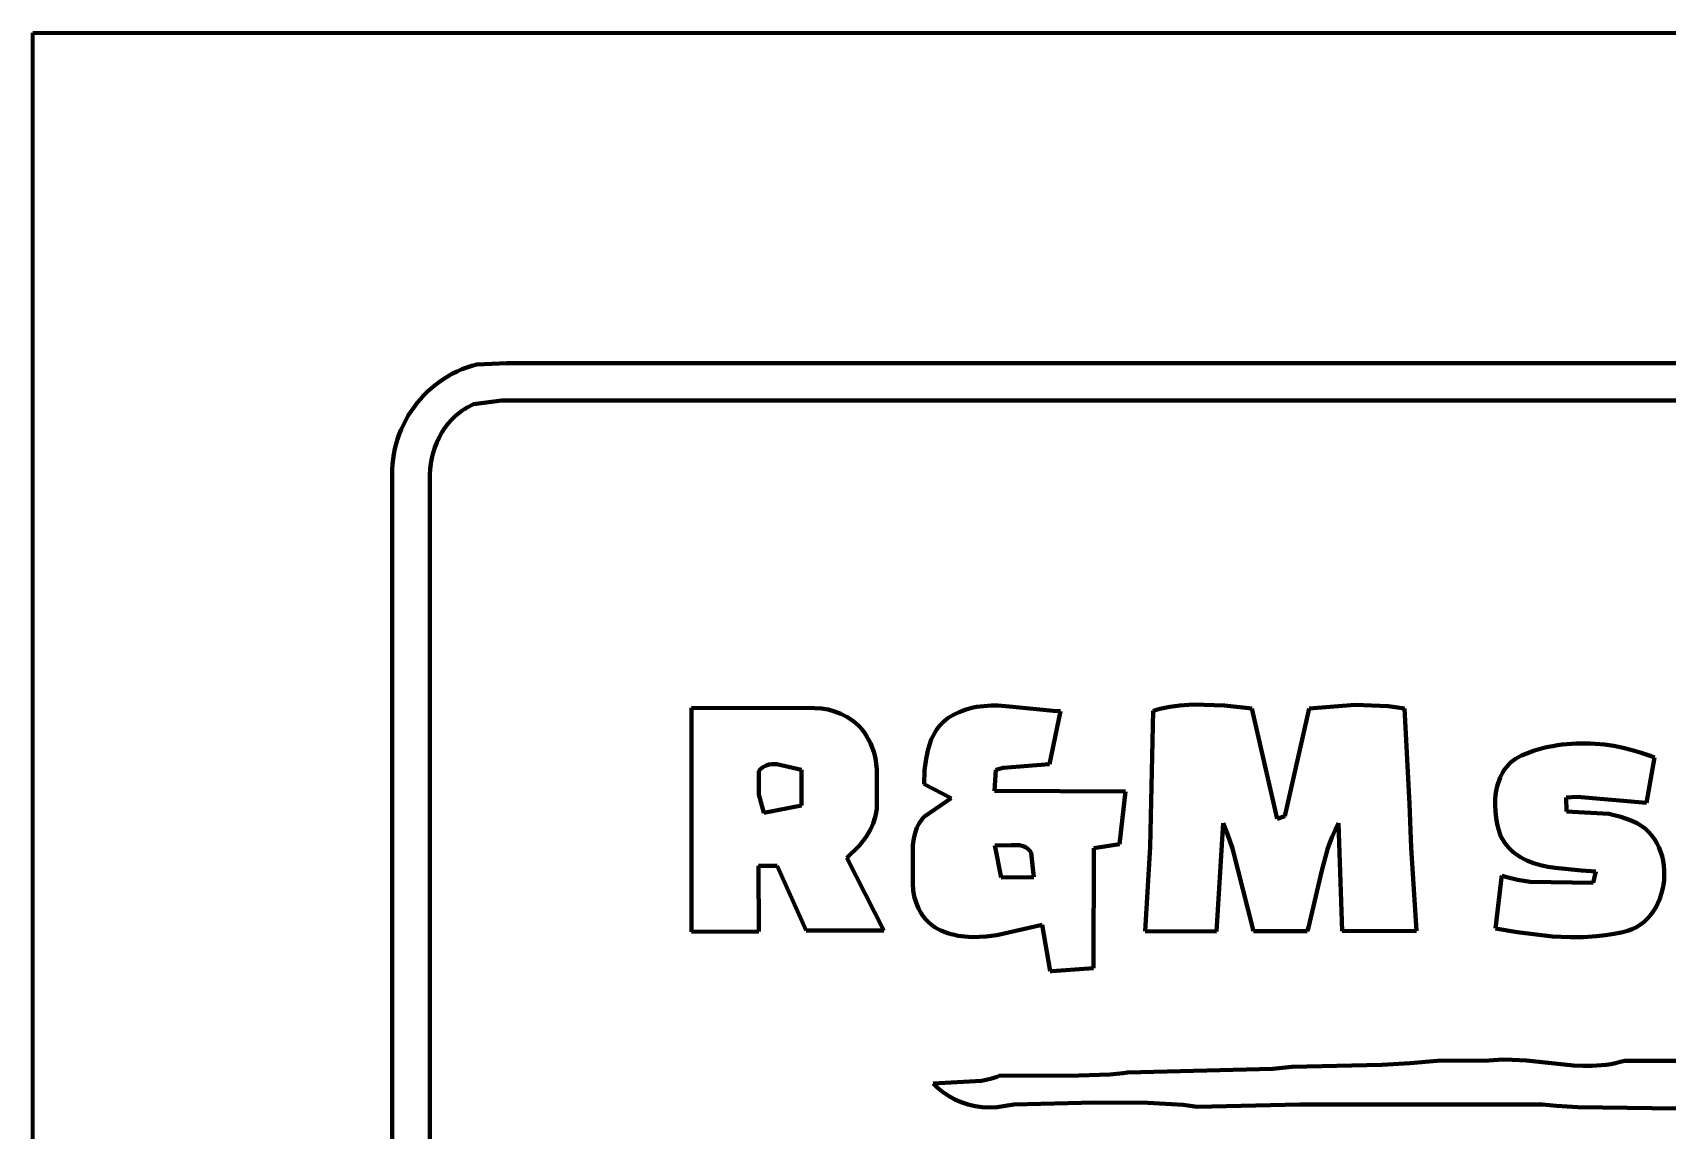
# Model space of a CAD drawing. Header units: millimetres. Extents: x 0 to 8.92, y 0 to 5.62.
# Drawn here: x 0 to 4.21, y 2.798 to 5.625 of the extents above; entities that cross this region are included whole.
import ezdxf

# ---------------------------------------------------------------- set-up
doc = ezdxf.new("R2010")
doc.units = ezdxf.units.MM
doc.layers.add('color#000000ff', color=7, linetype='CONTINUOUS', lineweight=100)
doc.layers.add('color#ffffffff', color=7, linetype='CONTINUOUS', lineweight=100)

msp = doc.modelspace()

# ---------------------------------------------------------------- linework, layer by layer
at = {"layer": 'color#000000ff'}
for p, q in [((1.0935, 4.7528), (1.1057, 4.7581)), ((1.1057, 4.7581), (1.1182, 4.7627)), ((1.1182, 4.7627), (1.1309, 4.7668)), ((1.1309, 4.7668), (1.1439, 4.7702)), ((1.1439, 4.7702), (1.2217, 4.7739)), ((1.2217, 4.7739), (7.1532, 4.7739)), ((1.027, 4.7095), (1.0372, 4.718)), ((1.0372, 4.718), (1.0478, 4.726)), ((1.0478, 4.726), (1.0587, 4.7335)), ((1.0587, 4.7335), (1.07, 4.7405)), ((1.07, 4.7405), (1.0816, 4.7469)), ((1.0816, 4.7469), (1.0935, 4.7528)), ((0.9903, 4.6713), (0.9988, 4.6815)), ((0.9988, 4.6815), (1.0078, 4.6912)), ((1.0078, 4.6912), (1.0172, 4.7006)), ((1.0172, 4.7006), (1.027, 4.7095)), ((1.2082, 4.6777), (1.1357, 4.6686)), ((7.1529, 4.6775), (1.2082, 4.6777)), ((0.9609, 4.6272), (0.9675, 4.6387)), ((0.9675, 4.6387), (0.9746, 4.6499)), ((0.9746, 4.6499), (0.9822, 4.6608)), ((0.9822, 4.6608), (0.9903, 4.6713)), ((1.0897, 4.6387), (1.0795, 4.6289)), ((1.1007, 4.6476), (1.0897, 4.6387)), ((1.1066, 4.6517), (1.1007, 4.6476)), ((1.1126, 4.6556), (1.1066, 4.6517)), ((1.1188, 4.6593), (1.1126, 4.6556)), ((1.1357, 4.6686), (1.1188, 4.6593)), ((0.9398, 4.5785), (0.9442, 4.591)), ((0.9442, 4.591), (0.9492, 4.6033)), ((0.9492, 4.6033), (0.9548, 4.6154)), ((0.9548, 4.6154), (0.9609, 4.6272)), ((1.0539, 4.5952), (1.047, 4.5827)), ((1.0616, 4.6071), (1.0539, 4.5952)), ((1.0702, 4.6183), (1.0616, 4.6071)), ((1.0795, 4.6289), (1.0702, 4.6183)), ((0.9301, 4.5399), (0.9327, 4.5529)), ((0.9327, 4.5529), (0.9359, 4.5658)), ((0.9359, 4.5658), (0.9398, 4.5785)), ((1.0358, 4.5566), (1.0315, 4.543)), ((1.041, 4.5699), (1.0358, 4.5566)), ((1.047, 4.5827), (1.041, 4.5699)), ((0.9261, 4.5001), (0.9268, 4.5134)), ((0.9268, 4.5134), (0.9281, 4.5267)), ((0.9281, 4.5267), (0.9301, 4.5399)), ((1.0256, 4.5151), (1.024, 4.5011)), ((1.0281, 4.5291), (1.0256, 4.5151)), ((1.0315, 4.543), (1.0281, 4.5291)), ((0.9261, 4.4867), (0.9261, 4.5001)), ((0.9264, 1.7906), (0.9261, 4.4867)), ((1.0233, 4.487), (1.0231, 1.8889)), ((1.024, 4.5011), (1.0233, 4.487)), ((1.6969, 3.8865), (2.0142, 3.8853)), ((1.6971, 3.3096), (1.6969, 3.8865)), ((2.0142, 3.8853), (2.0314, 3.8843)), ((2.0314, 3.8843), (2.0486, 3.8815)), ((2.0486, 3.8815), (2.0653, 3.877)), ((2.0653, 3.877), (2.0815, 3.8709)), ((2.3773, 3.8709), (2.3862, 3.8751)), ((2.3862, 3.8751), (2.3951, 3.8787)), ((2.3951, 3.8787), (2.4041, 3.8818)), ((2.4041, 3.8818), (2.4132, 3.8845)), ((2.4132, 3.8845), (2.4223, 3.8867)), ((2.4223, 3.8867), (2.4314, 3.8884)), ((2.4314, 3.8884), (2.4406, 3.8898)), ((2.4406, 3.8898), (2.4499, 3.8908)), ((2.4499, 3.8908), (2.4684, 3.8918)), ((2.4684, 3.8918), (2.4871, 3.8918)), ((2.4871, 3.8918), (2.5247, 3.8891)), ((2.5247, 3.8891), (2.6285, 3.8781)), ((2.6472, 3.8775), (2.6187, 3.7408)), ((2.6285, 3.8781), (2.6472, 3.8775)), ((2.8785, 3.5278), (2.8864, 3.8787)), ((2.8864, 3.8787), (2.9033, 3.8833)), ((2.9033, 3.8833), (2.9291, 3.8886)), ((2.9291, 3.8886), (2.9552, 3.8922)), ((2.9552, 3.8922), (2.9904, 3.8945)), ((2.9904, 3.8945), (3.0701, 3.8921)), ((3.0701, 3.8921), (3.1401, 3.8848)), ((3.1401, 3.8848), (3.2053, 3.6005)), ((3.2249, 3.6073), (3.288, 3.8845)), ((3.288, 3.8845), (3.4065, 3.8943)), ((3.4065, 3.8943), (3.4915, 3.8904)), ((3.4915, 3.8904), (3.5334, 3.8846)), ((3.5334, 3.8846), (3.5467, 3.6389)), ((2.0815, 3.8709), (2.097, 3.863)), ((2.097, 3.863), (2.1114, 3.8536)), ((2.1114, 3.8536), (2.1203, 3.8464)), ((2.1203, 3.8464), (2.1286, 3.8386)), ((2.1286, 3.8386), (2.1363, 3.83)), ((2.3282, 3.8294), (2.3323, 3.8352)), ((2.3323, 3.8352), (2.3367, 3.8407)), ((2.3367, 3.8407), (2.3414, 3.8459)), ((2.3414, 3.8459), (2.3465, 3.8509)), ((2.3465, 3.8509), (2.3519, 3.8556)), ((2.3519, 3.8556), (2.3577, 3.86)), ((2.3577, 3.86), (2.3639, 3.864)), ((2.3639, 3.864), (2.3704, 3.8676)), ((2.3704, 3.8676), (2.3773, 3.8709)), ((2.1363, 3.83), (2.1432, 3.8208)), ((2.1432, 3.8208), (2.1492, 3.8108)), ((2.1492, 3.8108), (2.1519, 3.8056)), ((2.1519, 3.8056), (2.1578, 3.7951)), ((2.1578, 3.7951), (2.1626, 3.7843)), ((2.3055, 3.7765), (2.3096, 3.7906)), ((2.3096, 3.7906), (2.3147, 3.8042)), ((2.3147, 3.8042), (2.3177, 3.8108)), ((2.3177, 3.8108), (2.3209, 3.8172)), ((2.3209, 3.8172), (2.3244, 3.8234)), ((2.3244, 3.8234), (2.3282, 3.8294)), ((3.9156, 3.7878), (3.9275, 3.7898)), ((3.9275, 3.7898), (3.9395, 3.7915)), ((3.9395, 3.7915), (3.9516, 3.7928)), ((3.9516, 3.7928), (3.9636, 3.7937)), ((3.9636, 3.7937), (3.9757, 3.7944)), ((3.9757, 3.7944), (3.9878, 3.7947)), ((3.9878, 3.7947), (4, 3.7946)), ((4, 3.7946), (4.0121, 3.7943)), ((4.0121, 3.7943), (4.0242, 3.7936)), ((4.0242, 3.7936), (4.0484, 3.7914)), ((4.0484, 3.7914), (4.0725, 3.7879)), ((2.1626, 3.7843), (2.1665, 3.7732)), ((2.1665, 3.7732), (2.1709, 3.7562)), ((2.1709, 3.7562), (2.1747, 3.727)), ((2.2975, 3.7254), (2.301, 3.7548)), ((2.301, 3.7548), (2.3055, 3.7765)), ((3.8069, 3.745), (3.813, 3.7502)), ((3.813, 3.7502), (3.8197, 3.7551)), ((3.8197, 3.7551), (3.8268, 3.7595)), ((3.8268, 3.7595), (3.8345, 3.7635)), ((3.8345, 3.7635), (3.8458, 3.7681)), ((3.8458, 3.7681), (3.8572, 3.7723)), ((3.8572, 3.7723), (3.8687, 3.7762)), ((3.8687, 3.7762), (3.8803, 3.7796)), ((3.8803, 3.7796), (3.892, 3.7827)), ((3.892, 3.7827), (3.9038, 3.7854)), ((3.9038, 3.7854), (3.9156, 3.7878)), ((4.0725, 3.7879), (4.0963, 3.7832)), ((4.0963, 3.7832), (4.1199, 3.7774)), ((4.1199, 3.7774), (4.1431, 3.7705)), ((4.1431, 3.7705), (4.1659, 3.7625)), ((4.1772, 3.7582), (4.1565, 3.6415)), ((4.1659, 3.7625), (4.1772, 3.7582)), ((1.8731, 3.7266), (1.8702, 3.7233)), ((1.8702, 3.7233), (1.8705, 3.6628)), ((1.8762, 3.7295), (1.8731, 3.7266)), ((1.8794, 3.7321), (1.8762, 3.7295)), ((1.8827, 3.7343), (1.8794, 3.7321)), ((1.8861, 3.7361), (1.8827, 3.7343)), ((1.8896, 3.7376), (1.8861, 3.7361)), ((1.897, 3.7398), (1.8896, 3.7376)), ((1.9046, 3.7409), (1.897, 3.7398)), ((1.9165, 3.7409), (1.9046, 3.7409)), ((1.9694, 3.7293), (1.9165, 3.7409)), ((1.9807, 3.7268), (1.9694, 3.7293)), ((1.9806, 3.6342), (1.9807, 3.7268)), ((2.1747, 3.727), (2.1745, 3.6381)), ((2.2963, 3.6897), (2.2975, 3.7254)), ((2.4809, 3.7262), (2.4776, 3.6728)), ((2.4994, 3.732), (2.4809, 3.7262)), ((2.6187, 3.7408), (2.4994, 3.732)), ((3.777, 3.6994), (3.7799, 3.7067)), ((3.7799, 3.7067), (3.7833, 3.7138)), ((3.7833, 3.7138), (3.7871, 3.7206)), ((3.7871, 3.7206), (3.7914, 3.7272)), ((3.7914, 3.7272), (3.7961, 3.7334)), ((3.7961, 3.7334), (3.8013, 3.7394)), ((3.8013, 3.7394), (3.8069, 3.745)), ((2.3654, 3.6536), (2.2963, 3.6897)), ((2.4776, 3.6728), (2.8148, 3.6707)), ((2.8148, 3.6707), (2.799, 3.535)), ((3.768, 3.6603), (3.769, 3.6684)), ((3.769, 3.6684), (3.7705, 3.6763)), ((3.7705, 3.6763), (3.7722, 3.6842)), ((3.7722, 3.6842), (3.7744, 3.6919)), ((3.7744, 3.6919), (3.777, 3.6994)), ((1.8705, 3.6628), (1.8831, 3.6154)), ((1.8831, 3.6154), (1.9806, 3.6342)), ((2.1739, 3.6266), (2.1724, 3.6153)), ((2.1745, 3.6381), (2.1739, 3.6266)), ((2.297, 3.6063), (2.3654, 3.6536)), ((3.5467, 3.6389), (3.5503, 3.5259)), ((3.7668, 3.6439), (3.7672, 3.6521)), ((3.7668, 3.6357), (3.7668, 3.6439)), ((3.7675, 3.6192), (3.7668, 3.6357)), ((3.7672, 3.6521), (3.768, 3.6603)), ((3.9786, 3.6571), (3.9499, 3.655)), ((3.9499, 3.655), (3.9506, 3.6191)), ((4.1565, 3.6415), (3.9786, 3.6571)), ((2.1649, 3.5883), (2.158, 3.573)), ((2.17, 3.6043), (2.1649, 3.5883)), ((2.1724, 3.6153), (2.17, 3.6043)), ((2.2774, 3.5771), (2.2799, 3.5823)), ((2.2799, 3.5823), (2.2826, 3.5874)), ((2.2826, 3.5874), (2.2857, 3.5923)), ((2.2857, 3.5923), (2.2891, 3.5971)), ((2.2891, 3.5971), (2.2928, 3.6018)), ((2.2928, 3.6018), (2.297, 3.6063)), ((3.0664, 3.5889), (3.0494, 3.3101)), ((3.0778, 3.5612), (3.0664, 3.5889)), ((3.2053, 3.6005), (3.2249, 3.6073)), ((3.3633, 3.5889), (3.3545, 3.5709)), ((3.3725, 3.3113), (3.3633, 3.5889)), ((3.7694, 3.6028), (3.7675, 3.6192)), ((3.7724, 3.5868), (3.7694, 3.6028)), ((3.7762, 3.5714), (3.7724, 3.5868)), ((3.9506, 3.6191), (4.0595, 3.6129)), ((4.0595, 3.6129), (4.0907, 3.6057)), ((4.0907, 3.6057), (4.1148, 3.5971)), ((4.1148, 3.5971), (4.1324, 3.5888)), ((4.1324, 3.5888), (4.1432, 3.5824)), ((4.1432, 3.5824), (4.1531, 3.575)), ((2.1466, 3.5536), (2.1293, 3.5312)), ((2.158, 3.573), (2.1466, 3.5536)), ((2.2671, 3.5324), (2.2693, 3.5498)), ((2.2693, 3.5498), (2.2718, 3.561)), ((2.2718, 3.561), (2.2753, 3.5718)), ((2.2753, 3.5718), (2.2774, 3.5771)), ((3.0906, 3.5235), (3.0778, 3.5612)), ((3.3466, 3.5526), (3.3364, 3.5245)), ((3.3545, 3.5709), (3.3466, 3.5526)), ((3.781, 3.5566), (3.7762, 3.5714)), ((3.7859, 3.5476), (3.781, 3.5566)), ((3.7913, 3.5392), (3.7859, 3.5476)), ((3.7971, 3.5315), (3.7913, 3.5392)), ((4.1531, 3.575), (4.1621, 3.5668)), ((4.1621, 3.5668), (4.1701, 3.5579)), ((4.1701, 3.5579), (4.1773, 3.5482)), ((4.1773, 3.5482), (4.1835, 3.5379)), ((4.1835, 3.5379), (4.1889, 3.5271)), ((2.1293, 3.5312), (2.0969, 3.4997)), ((2.0969, 3.4997), (2.192, 3.3127)), ((2.2668, 3.4441), (2.2671, 3.5324)), ((2.5206, 3.5327), (2.4786, 3.5319)), ((2.4786, 3.5319), (2.4946, 3.4494)), ((2.5415, 3.5322), (2.5206, 3.5327)), ((2.5511, 3.53), (2.5415, 3.5322)), ((2.5571, 3.5274), (2.5511, 3.53)), ((2.5626, 3.5239), (2.5571, 3.5274)), ((2.5652, 3.5217), (2.5626, 3.5239)), ((2.5676, 3.5191), (2.5652, 3.5217)), ((2.5698, 3.5163), (2.5676, 3.5191)), ((2.572, 3.5131), (2.5698, 3.5163)), ((2.5786, 3.4499), (2.572, 3.5131)), ((2.7333, 3.525), (2.732, 3.2155)), ((2.799, 3.535), (2.7333, 3.525)), ((2.8651, 3.3113), (2.8785, 3.5278)), ((3.1443, 3.3109), (3.0906, 3.5235)), ((3.3364, 3.5245), (3.3203, 3.4668)), ((3.5503, 3.5259), (3.5643, 3.3116)), ((3.8033, 3.5244), (3.7971, 3.5315)), ((3.81, 3.5179), (3.8033, 3.5244)), ((3.817, 3.5119), (3.81, 3.5179)), ((3.8244, 3.5065), (3.817, 3.5119)), ((3.8321, 3.5015), (3.8244, 3.5065)), ((3.8401, 3.4971), (3.8321, 3.5015)), ((3.8484, 3.4931), (3.8401, 3.4971)), ((4.1889, 3.5271), (4.1933, 3.5158)), ((4.1933, 3.5158), (4.1969, 3.5041)), ((4.1969, 3.5041), (4.1997, 3.4921)), ((1.9178, 3.4796), (1.8699, 3.4793)), ((1.8699, 3.4793), (1.8704, 3.3103)), ((1.9927, 3.3123), (1.9178, 3.4796)), ((3.3203, 3.4668), (3.2858, 3.3204)), ((3.7836, 3.4492), (3.7851, 3.4538)), ((3.7851, 3.4538), (3.8008, 3.4489)), ((3.857, 3.4895), (3.8484, 3.4931)), ((3.8658, 3.4863), (3.857, 3.4895)), ((3.8748, 3.4834), (3.8658, 3.4863)), ((3.8839, 3.4809), (3.8748, 3.4834)), ((3.9027, 3.4768), (3.8839, 3.4809)), ((3.9219, 3.4737), (3.9027, 3.4768)), ((3.9898, 3.4676), (3.9219, 3.4737)), ((4.0266, 3.4647), (3.9898, 3.4676)), ((4.0198, 3.4353), (4.0266, 3.4647)), ((4.1997, 3.4921), (4.2015, 3.4799)), ((4.2015, 3.4799), (4.2025, 3.4675)), ((4.2027, 3.455), (4.202, 3.4426)), ((4.2025, 3.4675), (4.2027, 3.455)), ((2.2667, 3.4332), (2.2668, 3.4441)), ((2.2678, 3.4167), (2.2667, 3.4332)), ((2.2708, 3.4004), (2.2678, 3.4167)), ((2.4946, 3.4494), (2.5786, 3.4499)), ((3.7676, 3.3176), (3.7836, 3.4492)), ((3.8008, 3.4489), (3.8247, 3.4433)), ((3.8247, 3.4433), (3.8568, 3.4383)), ((3.8568, 3.4383), (4.0198, 3.4353)), ((4.1982, 3.4179), (4.195, 3.4059)), ((4.2005, 3.4302), (4.1982, 3.4179)), ((4.202, 3.4426), (4.2005, 3.4302)), ((2.2754, 3.3844), (2.2708, 3.4004)), ((2.2817, 3.3692), (2.2754, 3.3844)), ((2.2869, 3.3596), (2.2817, 3.3692)), ((4.1807, 3.3721), (4.1743, 3.3618)), ((4.1863, 3.383), (4.1807, 3.3721)), ((4.191, 3.3943), (4.1863, 3.383)), ((4.195, 3.4059), (4.191, 3.3943)), ((2.2929, 3.3504), (2.2869, 3.3596)), ((2.2996, 3.3419), (2.2929, 3.3504)), ((2.3071, 3.334), (2.2996, 3.3419)), ((2.3154, 3.3269), (2.3071, 3.334)), ((2.3244, 3.3207), (2.3154, 3.3269)), ((2.6005, 3.3275), (2.4835, 3.301)), ((2.6209, 3.2081), (2.6005, 3.3275)), ((4.1411, 3.3277), (4.1309, 3.3213)), ((4.1505, 3.335), (4.1411, 3.3277)), ((4.1592, 3.3432), (4.1505, 3.335)), ((4.1672, 3.3522), (4.1592, 3.3432)), ((4.1743, 3.3618), (4.1672, 3.3522)), ((1.8704, 3.3103), (1.6971, 3.3096)), ((2.192, 3.3127), (1.9927, 3.3123)), ((2.3342, 3.3153), (2.3244, 3.3207)), ((2.3394, 3.313), (2.3342, 3.3153)), ((2.3481, 3.3094), (2.3394, 3.313)), ((2.3569, 3.3062), (2.3481, 3.3094)), ((2.3657, 3.3035), (2.3569, 3.3062)), ((2.3745, 3.3012), (2.3657, 3.3035)), ((2.3835, 3.2993), (2.3745, 3.3012)), ((2.3924, 3.2979), (2.3835, 3.2993)), ((2.4014, 3.2968), (2.3924, 3.2979)), ((2.4105, 3.2961), (2.4014, 3.2968)), ((2.4195, 3.2958), (2.4105, 3.2961)), ((2.4378, 3.296), (2.4195, 3.2958)), ((2.456, 3.2973), (2.4378, 3.296)), ((2.4835, 3.301), (2.456, 3.2973)), ((3.0494, 3.3101), (2.8651, 3.3113)), ((3.2829, 3.3108), (3.1443, 3.3109)), ((3.2858, 3.3204), (3.2829, 3.3108)), ((3.5643, 3.3116), (3.3725, 3.3113)), ((3.8237, 3.308), (3.7676, 3.3176)), ((3.9145, 3.2974), (3.8237, 3.308)), ((3.96, 3.2954), (3.9145, 3.2974)), ((3.9942, 3.2957), (3.96, 3.2954)), ((4.0282, 3.2979), (3.9942, 3.2957)), ((4.0508, 3.3004), (4.0282, 3.2979)), ((4.0734, 3.3039), (4.0508, 3.3004)), ((4.0958, 3.3085), (4.0734, 3.3039)), ((4.1082, 3.3116), (4.0958, 3.3085)), ((4.1199, 3.3159), (4.1082, 3.3116)), ((4.1309, 3.3213), (4.1199, 3.3159)), ((2.6248, 3.2075), (2.6209, 3.2081)), ((2.732, 3.2155), (2.6248, 3.2075)), ((2.8199, 2.9472), (3.1944, 2.9567)), ((3.1944, 2.9567), (3.2431, 2.9616)), ((3.2431, 2.9616), (3.4751, 2.9666)), ((3.4751, 2.9666), (3.5483, 2.971)), ((3.5483, 2.971), (3.6177, 2.977)), ((3.6177, 2.977), (3.7503, 2.9776)), ((3.7503, 2.9776), (3.7624, 2.9788)), ((3.7624, 2.9788), (3.7745, 2.9796)), ((3.7745, 2.9796), (3.7867, 2.98)), ((3.7867, 2.98), (3.8109, 2.9798)), ((3.8109, 2.9798), (3.8473, 2.9776)), ((3.8473, 2.9776), (3.9684, 2.9653)), ((3.9684, 2.9653), (3.9926, 2.9642)), ((3.9926, 2.9642), (4.0046, 2.964)), ((4.0046, 2.964), (4.0167, 2.9642)), ((4.0167, 2.9642), (4.0287, 2.9647)), ((4.0287, 2.9647), (4.0408, 2.9656)), ((4.0408, 2.9656), (4.0528, 2.967)), ((4.0528, 2.967), (4.0648, 2.9688)), ((4.0648, 2.9688), (4.0769, 2.9711)), ((4.0769, 2.9711), (4.0889, 2.974)), ((4.0889, 2.974), (4.1009, 2.9774)), ((4.1009, 2.9774), (4.6084, 2.9771)), ((2.3195, 2.9182), (2.4439, 2.9258)), ((2.3287, 2.9092), (2.3195, 2.9182)), ((2.3433, 2.8971), (2.3287, 2.9092)), ((2.4439, 2.9258), (2.4671, 2.9307)), ((2.4671, 2.9307), (2.4842, 2.9361)), ((2.4842, 2.9361), (2.4898, 2.9383)), ((2.4898, 2.9383), (2.6949, 2.9392)), ((2.6949, 2.9392), (2.7746, 2.9422)), ((2.7746, 2.9422), (2.8086, 2.9456)), ((2.8086, 2.9456), (2.8199, 2.9472)), ((2.3587, 2.8865), (2.3433, 2.8971)), ((2.3749, 2.8775), (2.3587, 2.8865)), ((2.3918, 2.8702), (2.3749, 2.8775)), ((2.4094, 2.8644), (2.3918, 2.8702)), ((2.4274, 2.8602), (2.4094, 2.8644)), ((2.527, 2.8643), (2.4839, 2.8575)), ((2.7362, 2.8695), (2.527, 2.8643)), ((2.8727, 2.8686), (2.7362, 2.8695)), ((2.9635, 2.8637), (2.8727, 2.8686)), ((2.9995, 2.8581), (2.9635, 2.8637)), ((3.2638, 2.8643), (2.9995, 2.8581)), ((3.8891, 2.8647), (3.2638, 2.8643)), ((3.9253, 2.8614), (3.8891, 2.8647)), ((2.4459, 2.8577), (2.4274, 2.8602)), ((2.4648, 2.8568), (2.4459, 2.8577)), ((2.4839, 2.8575), (2.4648, 2.8568)), ((3.9797, 2.8579), (3.9253, 2.8614)), ((4.2341, 2.8543), (3.9797, 2.8579))]:
    msp.add_line(p, q, dxfattribs=at)
at = {"layer": 'color#ffffffff'}
for p, q in [((0, 5.625), (8.9167, 5.625)), ((0, 0), (0, 5.625)), ((1.1057, 4.7581), (1.0935, 4.7528)), ((1.1182, 4.7627), (1.1057, 4.7581)), ((1.1309, 4.7668), (1.1182, 4.7627)), ((1.1439, 4.7702), (1.1309, 4.7668)), ((1.2217, 4.7739), (1.1439, 4.7702)), ((7.1532, 4.7739), (1.2217, 4.7739)), ((1.0372, 4.718), (1.027, 4.7095)), ((1.0478, 4.726), (1.0372, 4.718)), ((1.0587, 4.7335), (1.0478, 4.726)), ((1.07, 4.7405), (1.0587, 4.7335)), ((1.0816, 4.7469), (1.07, 4.7405)), ((1.0935, 4.7528), (1.0816, 4.7469)), ((0.9988, 4.6815), (0.9903, 4.6713)), ((1.0078, 4.6912), (0.9988, 4.6815)), ((1.0172, 4.7006), (1.0078, 4.6912)), ((1.027, 4.7095), (1.0172, 4.7006)), ((1.1357, 4.6686), (1.2082, 4.6777)), ((1.2082, 4.6777), (7.1529, 4.6775)), ((0.9675, 4.6387), (0.9609, 4.6272)), ((0.9746, 4.6499), (0.9675, 4.6387)), ((0.9822, 4.6608), (0.9746, 4.6499)), ((0.9903, 4.6713), (0.9822, 4.6608)), ((1.0795, 4.6289), (1.0897, 4.6387)), ((1.0897, 4.6387), (1.1007, 4.6476)), ((1.1007, 4.6476), (1.1066, 4.6517)), ((1.1066, 4.6517), (1.1126, 4.6556)), ((1.1126, 4.6556), (1.1188, 4.6593)), ((1.1188, 4.6593), (1.1357, 4.6686)), ((0.9442, 4.591), (0.9398, 4.5785)), ((0.9492, 4.6033), (0.9442, 4.591)), ((0.9548, 4.6154), (0.9492, 4.6033)), ((0.9609, 4.6272), (0.9548, 4.6154)), ((1.047, 4.5827), (1.0539, 4.5952)), ((1.0539, 4.5952), (1.0616, 4.6071)), ((1.0616, 4.6071), (1.0702, 4.6183)), ((1.0702, 4.6183), (1.0795, 4.6289)), ((0.9327, 4.5529), (0.9301, 4.5399)), ((0.9359, 4.5658), (0.9327, 4.5529)), ((0.9398, 4.5785), (0.9359, 4.5658)), ((1.0315, 4.543), (1.0358, 4.5566)), ((1.0358, 4.5566), (1.041, 4.5699)), ((1.041, 4.5699), (1.047, 4.5827)), ((0.9268, 4.5134), (0.9261, 4.5001)), ((0.9281, 4.5267), (0.9268, 4.5134)), ((0.9301, 4.5399), (0.9281, 4.5267)), ((1.024, 4.5011), (1.0256, 4.5151)), ((1.0256, 4.5151), (1.0281, 4.5291)), ((1.0281, 4.5291), (1.0315, 4.543)), ((0.9261, 4.5001), (0.9261, 4.4867)), ((0.9261, 4.4867), (0.9264, 1.7906)), ((1.0231, 1.8889), (1.0233, 4.487)), ((1.0233, 4.487), (1.024, 4.5011)), ((1.6969, 3.8865), (1.6971, 3.3096)), ((2.0142, 3.8853), (1.6969, 3.8865)), ((2.0314, 3.8843), (2.0142, 3.8853)), ((2.0486, 3.8815), (2.0314, 3.8843)), ((2.0653, 3.877), (2.0486, 3.8815)), ((2.0815, 3.8709), (2.0653, 3.877)), ((2.3862, 3.8751), (2.3773, 3.8709)), ((2.3951, 3.8787), (2.3862, 3.8751)), ((2.4041, 3.8818), (2.3951, 3.8787)), ((2.4132, 3.8845), (2.4041, 3.8818)), ((2.4223, 3.8867), (2.4132, 3.8845)), ((2.4314, 3.8884), (2.4223, 3.8867)), ((2.4406, 3.8898), (2.4314, 3.8884)), ((2.4499, 3.8908), (2.4406, 3.8898)), ((2.4684, 3.8918), (2.4499, 3.8908)), ((2.4871, 3.8918), (2.4684, 3.8918)), ((2.5247, 3.8891), (2.4871, 3.8918)), ((2.6285, 3.8781), (2.5247, 3.8891)), ((2.6187, 3.7408), (2.6472, 3.8775)), ((2.6472, 3.8775), (2.6285, 3.8781)), ((2.8864, 3.8787), (2.8785, 3.5278)), ((2.9033, 3.8833), (2.8864, 3.8787)), ((2.9291, 3.8886), (2.9033, 3.8833)), ((2.9552, 3.8922), (2.9291, 3.8886)), ((2.9904, 3.8945), (2.9552, 3.8922)), ((3.0701, 3.8921), (2.9904, 3.8945)), ((3.1401, 3.8848), (3.0701, 3.8921)), ((3.2053, 3.6005), (3.1401, 3.8848)), ((3.288, 3.8845), (3.2249, 3.6073)), ((3.4065, 3.8943), (3.288, 3.8845)), ((3.4915, 3.8904), (3.4065, 3.8943)), ((3.5334, 3.8846), (3.4915, 3.8904)), ((3.5467, 3.6389), (3.5334, 3.8846)), ((2.097, 3.863), (2.0815, 3.8709)), ((2.1114, 3.8536), (2.097, 3.863)), ((2.1203, 3.8464), (2.1114, 3.8536)), ((2.1286, 3.8386), (2.1203, 3.8464)), ((2.1363, 3.83), (2.1286, 3.8386)), ((2.3323, 3.8352), (2.3282, 3.8294)), ((2.3367, 3.8407), (2.3323, 3.8352)), ((2.3414, 3.8459), (2.3367, 3.8407)), ((2.3465, 3.8509), (2.3414, 3.8459)), ((2.3519, 3.8556), (2.3465, 3.8509)), ((2.3577, 3.86), (2.3519, 3.8556)), ((2.3639, 3.864), (2.3577, 3.86)), ((2.3704, 3.8676), (2.3639, 3.864)), ((2.3773, 3.8709), (2.3704, 3.8676)), ((2.1432, 3.8208), (2.1363, 3.83)), ((2.1492, 3.8108), (2.1432, 3.8208)), ((2.1519, 3.8056), (2.1492, 3.8108)), ((2.1578, 3.7951), (2.1519, 3.8056)), ((2.1626, 3.7843), (2.1578, 3.7951)), ((2.3096, 3.7906), (2.3055, 3.7765)), ((2.3147, 3.8042), (2.3096, 3.7906)), ((2.3177, 3.8108), (2.3147, 3.8042)), ((2.3209, 3.8172), (2.3177, 3.8108)), ((2.3244, 3.8234), (2.3209, 3.8172)), ((2.3282, 3.8294), (2.3244, 3.8234)), ((3.9275, 3.7898), (3.9156, 3.7878)), ((3.9395, 3.7915), (3.9275, 3.7898)), ((3.9516, 3.7928), (3.9395, 3.7915)), ((3.9636, 3.7937), (3.9516, 3.7928)), ((3.9757, 3.7944), (3.9636, 3.7937)), ((3.9878, 3.7947), (3.9757, 3.7944)), ((4, 3.7946), (3.9878, 3.7947)), ((4.0121, 3.7943), (4, 3.7946)), ((4.0242, 3.7936), (4.0121, 3.7943)), ((4.0484, 3.7914), (4.0242, 3.7936)), ((4.0725, 3.7879), (4.0484, 3.7914)), ((2.1665, 3.7732), (2.1626, 3.7843)), ((2.1709, 3.7562), (2.1665, 3.7732)), ((2.1747, 3.727), (2.1709, 3.7562)), ((2.301, 3.7548), (2.2975, 3.7254)), ((2.3055, 3.7765), (2.301, 3.7548)), ((3.813, 3.7502), (3.8069, 3.745)), ((3.8197, 3.7551), (3.813, 3.7502)), ((3.8268, 3.7595), (3.8197, 3.7551)), ((3.8345, 3.7635), (3.8268, 3.7595)), ((3.8458, 3.7681), (3.8345, 3.7635)), ((3.8572, 3.7723), (3.8458, 3.7681)), ((3.8687, 3.7762), (3.8572, 3.7723)), ((3.8803, 3.7796), (3.8687, 3.7762)), ((3.892, 3.7827), (3.8803, 3.7796)), ((3.9038, 3.7854), (3.892, 3.7827)), ((3.9156, 3.7878), (3.9038, 3.7854)), ((4.0963, 3.7832), (4.0725, 3.7879)), ((4.1199, 3.7774), (4.0963, 3.7832)), ((4.1431, 3.7705), (4.1199, 3.7774)), ((4.1659, 3.7625), (4.1431, 3.7705)), ((4.1565, 3.6415), (4.1772, 3.7582)), ((4.1772, 3.7582), (4.1659, 3.7625)), ((1.8702, 3.7233), (1.8731, 3.7266)), ((1.8705, 3.6628), (1.8702, 3.7233)), ((1.8731, 3.7266), (1.8762, 3.7295)), ((1.8762, 3.7295), (1.8794, 3.7321)), ((1.8794, 3.7321), (1.8827, 3.7343)), ((1.8827, 3.7343), (1.8861, 3.7361)), ((1.8861, 3.7361), (1.8896, 3.7376)), ((1.8896, 3.7376), (1.897, 3.7398)), ((1.897, 3.7398), (1.9046, 3.7409)), ((1.9046, 3.7409), (1.9165, 3.7409)), ((1.9165, 3.7409), (1.9694, 3.7293)), ((1.9694, 3.7293), (1.9807, 3.7268)), ((1.9807, 3.7268), (1.9806, 3.6342)), ((2.1745, 3.6381), (2.1747, 3.727)), ((2.2975, 3.7254), (2.2963, 3.6897)), ((2.4776, 3.6728), (2.4809, 3.7262)), ((2.4809, 3.7262), (2.4994, 3.732)), ((2.4994, 3.732), (2.6187, 3.7408)), ((3.7799, 3.7067), (3.777, 3.6994)), ((3.7833, 3.7138), (3.7799, 3.7067)), ((3.7871, 3.7206), (3.7833, 3.7138)), ((3.7914, 3.7272), (3.7871, 3.7206)), ((3.7961, 3.7334), (3.7914, 3.7272)), ((3.8013, 3.7394), (3.7961, 3.7334)), ((3.8069, 3.745), (3.8013, 3.7394)), ((2.2963, 3.6897), (2.3654, 3.6536)), ((2.8148, 3.6707), (2.4776, 3.6728)), ((2.799, 3.535), (2.8148, 3.6707)), ((3.769, 3.6684), (3.768, 3.6603)), ((3.7705, 3.6763), (3.769, 3.6684)), ((3.7722, 3.6842), (3.7705, 3.6763)), ((3.7744, 3.6919), (3.7722, 3.6842)), ((3.777, 3.6994), (3.7744, 3.6919)), ((1.8831, 3.6154), (1.8705, 3.6628)), ((1.9806, 3.6342), (1.8831, 3.6154)), ((2.1724, 3.6153), (2.1739, 3.6266)), ((2.1739, 3.6266), (2.1745, 3.6381)), ((2.3654, 3.6536), (2.297, 3.6063)), ((3.5503, 3.5259), (3.5467, 3.6389)), ((3.7672, 3.6521), (3.7668, 3.6439)), ((3.7668, 3.6439), (3.7668, 3.6357)), ((3.7668, 3.6357), (3.7675, 3.6192)), ((3.768, 3.6603), (3.7672, 3.6521)), ((3.9499, 3.655), (3.9786, 3.6571)), ((3.9506, 3.6191), (3.9499, 3.655)), ((3.9786, 3.6571), (4.1565, 3.6415)), ((2.158, 3.573), (2.1649, 3.5883)), ((2.1649, 3.5883), (2.17, 3.6043)), ((2.17, 3.6043), (2.1724, 3.6153)), ((2.2799, 3.5823), (2.2774, 3.5771)), ((2.2826, 3.5874), (2.2799, 3.5823)), ((2.2857, 3.5923), (2.2826, 3.5874)), ((2.2891, 3.5971), (2.2857, 3.5923)), ((2.2928, 3.6018), (2.2891, 3.5971)), ((2.297, 3.6063), (2.2928, 3.6018)), ((3.0494, 3.3101), (3.0664, 3.5889)), ((3.0664, 3.5889), (3.0778, 3.5612)), ((3.2249, 3.6073), (3.2053, 3.6005)), ((3.3545, 3.5709), (3.3633, 3.5889)), ((3.3633, 3.5889), (3.3725, 3.3113)), ((3.7675, 3.6192), (3.7694, 3.6028)), ((3.7694, 3.6028), (3.7724, 3.5868)), ((3.7724, 3.5868), (3.7762, 3.5714)), ((4.0595, 3.6129), (3.9506, 3.6191)), ((4.0907, 3.6057), (4.0595, 3.6129)), ((4.1148, 3.5971), (4.0907, 3.6057)), ((4.1324, 3.5888), (4.1148, 3.5971)), ((4.1432, 3.5824), (4.1324, 3.5888)), ((4.1531, 3.575), (4.1432, 3.5824)), ((2.1293, 3.5312), (2.1466, 3.5536)), ((2.1466, 3.5536), (2.158, 3.573)), ((2.2693, 3.5498), (2.2671, 3.5324)), ((2.2718, 3.561), (2.2693, 3.5498)), ((2.2753, 3.5718), (2.2718, 3.561)), ((2.2774, 3.5771), (2.2753, 3.5718)), ((3.0778, 3.5612), (3.0906, 3.5235)), ((3.3364, 3.5245), (3.3466, 3.5526)), ((3.3466, 3.5526), (3.3545, 3.5709)), ((3.7762, 3.5714), (3.781, 3.5566)), ((3.781, 3.5566), (3.7859, 3.5476)), ((3.7859, 3.5476), (3.7913, 3.5392)), ((3.7913, 3.5392), (3.7971, 3.5315)), ((4.1621, 3.5668), (4.1531, 3.575)), ((4.1701, 3.5579), (4.1621, 3.5668)), ((4.1773, 3.5482), (4.1701, 3.5579)), ((4.1835, 3.5379), (4.1773, 3.5482)), ((4.1889, 3.5271), (4.1835, 3.5379)), ((2.0969, 3.4997), (2.1293, 3.5312)), ((2.192, 3.3127), (2.0969, 3.4997)), ((2.2671, 3.5324), (2.2668, 3.4441)), ((2.4786, 3.5319), (2.5206, 3.5327)), ((2.4946, 3.4494), (2.4786, 3.5319)), ((2.5206, 3.5327), (2.5415, 3.5322)), ((2.5415, 3.5322), (2.5511, 3.53)), ((2.5511, 3.53), (2.5571, 3.5274)), ((2.5571, 3.5274), (2.5626, 3.5239)), ((2.5626, 3.5239), (2.5652, 3.5217)), ((2.5652, 3.5217), (2.5676, 3.5191)), ((2.5676, 3.5191), (2.5698, 3.5163)), ((2.5698, 3.5163), (2.572, 3.5131)), ((2.572, 3.5131), (2.5786, 3.4499)), ((2.732, 3.2155), (2.7333, 3.525)), ((2.7333, 3.525), (2.799, 3.535)), ((2.8785, 3.5278), (2.8651, 3.3113)), ((3.0906, 3.5235), (3.1443, 3.3109)), ((3.3203, 3.4668), (3.3364, 3.5245)), ((3.5643, 3.3116), (3.5503, 3.5259)), ((3.7971, 3.5315), (3.8033, 3.5244)), ((3.8033, 3.5244), (3.81, 3.5179)), ((3.81, 3.5179), (3.817, 3.5119)), ((3.817, 3.5119), (3.8244, 3.5065)), ((3.8244, 3.5065), (3.8321, 3.5015)), ((3.8321, 3.5015), (3.8401, 3.4971)), ((3.8401, 3.4971), (3.8484, 3.4931)), ((4.1933, 3.5158), (4.1889, 3.5271)), ((4.1969, 3.5041), (4.1933, 3.5158)), ((4.1997, 3.4921), (4.1969, 3.5041)), ((1.8699, 3.4793), (1.9178, 3.4796)), ((1.8704, 3.3103), (1.8699, 3.4793)), ((1.9178, 3.4796), (1.9927, 3.3123)), ((3.2858, 3.3204), (3.3203, 3.4668)), ((3.7851, 3.4538), (3.7836, 3.4492)), ((3.8008, 3.4489), (3.7851, 3.4538)), ((3.8484, 3.4931), (3.857, 3.4895)), ((3.857, 3.4895), (3.8658, 3.4863)), ((3.8658, 3.4863), (3.8748, 3.4834)), ((3.8748, 3.4834), (3.8839, 3.4809)), ((3.8839, 3.4809), (3.9027, 3.4768)), ((3.9027, 3.4768), (3.9219, 3.4737)), ((3.9219, 3.4737), (3.9898, 3.4676)), ((3.9898, 3.4676), (4.0266, 3.4647)), ((4.0266, 3.4647), (4.0198, 3.4353)), ((4.2015, 3.4799), (4.1997, 3.4921)), ((4.2025, 3.4675), (4.2015, 3.4799)), ((4.202, 3.4426), (4.2027, 3.455)), ((4.2027, 3.455), (4.2025, 3.4675)), ((2.2668, 3.4441), (2.2667, 3.4332)), ((2.2667, 3.4332), (2.2678, 3.4167)), ((2.2678, 3.4167), (2.2708, 3.4004)), ((2.5786, 3.4499), (2.4946, 3.4494)), ((3.7836, 3.4492), (3.7676, 3.3176)), ((3.8247, 3.4433), (3.8008, 3.4489)), ((3.8568, 3.4383), (3.8247, 3.4433)), ((4.0198, 3.4353), (3.8568, 3.4383)), ((4.195, 3.4059), (4.1982, 3.4179)), ((4.1982, 3.4179), (4.2005, 3.4302)), ((4.2005, 3.4302), (4.202, 3.4426)), ((2.2708, 3.4004), (2.2754, 3.3844)), ((2.2754, 3.3844), (2.2817, 3.3692)), ((2.2817, 3.3692), (2.2869, 3.3596)), ((4.1743, 3.3618), (4.1807, 3.3721)), ((4.1807, 3.3721), (4.1863, 3.383)), ((4.1863, 3.383), (4.191, 3.3943)), ((4.191, 3.3943), (4.195, 3.4059)), ((2.2869, 3.3596), (2.2929, 3.3504)), ((2.2929, 3.3504), (2.2996, 3.3419)), ((2.2996, 3.3419), (2.3071, 3.334)), ((2.3071, 3.334), (2.3154, 3.3269)), ((2.3154, 3.3269), (2.3244, 3.3207)), ((2.4835, 3.301), (2.6005, 3.3275)), ((2.6005, 3.3275), (2.6209, 3.2081)), ((4.1309, 3.3213), (4.1411, 3.3277)), ((4.1411, 3.3277), (4.1505, 3.335)), ((4.1505, 3.335), (4.1592, 3.3432)), ((4.1592, 3.3432), (4.1672, 3.3522)), ((4.1672, 3.3522), (4.1743, 3.3618)), ((1.6971, 3.3096), (1.8704, 3.3103)), ((1.9927, 3.3123), (2.192, 3.3127)), ((2.3244, 3.3207), (2.3342, 3.3153)), ((2.3342, 3.3153), (2.3394, 3.313)), ((2.3394, 3.313), (2.3481, 3.3094)), ((2.3481, 3.3094), (2.3569, 3.3062)), ((2.3569, 3.3062), (2.3657, 3.3035)), ((2.3657, 3.3035), (2.3745, 3.3012)), ((2.3745, 3.3012), (2.3835, 3.2993)), ((2.3835, 3.2993), (2.3924, 3.2979)), ((2.3924, 3.2979), (2.4014, 3.2968)), ((2.4014, 3.2968), (2.4105, 3.2961)), ((2.4105, 3.2961), (2.4195, 3.2958)), ((2.4195, 3.2958), (2.4378, 3.296)), ((2.4378, 3.296), (2.456, 3.2973)), ((2.456, 3.2973), (2.4835, 3.301)), ((2.8651, 3.3113), (3.0494, 3.3101)), ((3.1443, 3.3109), (3.2829, 3.3108)), ((3.2829, 3.3108), (3.2858, 3.3204)), ((3.3725, 3.3113), (3.5643, 3.3116)), ((3.7676, 3.3176), (3.8237, 3.308)), ((3.8237, 3.308), (3.9145, 3.2974)), ((3.9145, 3.2974), (3.96, 3.2954)), ((3.96, 3.2954), (3.9942, 3.2957)), ((3.9942, 3.2957), (4.0282, 3.2979)), ((4.0282, 3.2979), (4.0508, 3.3004)), ((4.0508, 3.3004), (4.0734, 3.3039)), ((4.0734, 3.3039), (4.0958, 3.3085)), ((4.0958, 3.3085), (4.1082, 3.3116)), ((4.1082, 3.3116), (4.1199, 3.3159)), ((4.1199, 3.3159), (4.1309, 3.3213)), ((2.6209, 3.2081), (2.6248, 3.2075)), ((2.6248, 3.2075), (2.732, 3.2155)), ((3.1944, 2.9567), (2.8199, 2.9472)), ((3.2431, 2.9616), (3.1944, 2.9567)), ((3.4751, 2.9666), (3.2431, 2.9616)), ((3.5483, 2.971), (3.4751, 2.9666)), ((3.6177, 2.977), (3.5483, 2.971)), ((3.7503, 2.9776), (3.6177, 2.977)), ((3.7624, 2.9788), (3.7503, 2.9776)), ((3.7745, 2.9796), (3.7624, 2.9788)), ((3.7867, 2.98), (3.7745, 2.9796)), ((3.8109, 2.9798), (3.7867, 2.98)), ((3.8473, 2.9776), (3.8109, 2.9798)), ((3.9684, 2.9653), (3.8473, 2.9776)), ((3.9926, 2.9642), (3.9684, 2.9653)), ((4.0046, 2.964), (3.9926, 2.9642)), ((4.0167, 2.9642), (4.0046, 2.964)), ((4.0287, 2.9647), (4.0167, 2.9642)), ((4.0408, 2.9656), (4.0287, 2.9647)), ((4.0528, 2.967), (4.0408, 2.9656)), ((4.0648, 2.9688), (4.0528, 2.967)), ((4.0769, 2.9711), (4.0648, 2.9688)), ((4.0889, 2.974), (4.0769, 2.9711)), ((4.1009, 2.9774), (4.0889, 2.974)), ((4.6084, 2.9771), (4.1009, 2.9774)), ((2.4439, 2.9258), (2.3195, 2.9182)), ((2.3195, 2.9182), (2.3287, 2.9092)), ((2.3287, 2.9092), (2.3433, 2.8971)), ((2.4671, 2.9307), (2.4439, 2.9258)), ((2.4842, 2.9361), (2.4671, 2.9307)), ((2.4898, 2.9383), (2.4842, 2.9361)), ((2.6949, 2.9392), (2.4898, 2.9383)), ((2.7746, 2.9422), (2.6949, 2.9392)), ((2.8086, 2.9456), (2.7746, 2.9422)), ((2.8199, 2.9472), (2.8086, 2.9456)), ((2.3433, 2.8971), (2.3587, 2.8865)), ((2.3587, 2.8865), (2.3749, 2.8775)), ((2.3749, 2.8775), (2.3918, 2.8702)), ((2.3918, 2.8702), (2.4094, 2.8644)), ((2.4094, 2.8644), (2.4274, 2.8602)), ((2.4839, 2.8575), (2.527, 2.8643)), ((2.527, 2.8643), (2.7362, 2.8695)), ((2.7362, 2.8695), (2.8727, 2.8686)), ((2.8727, 2.8686), (2.9635, 2.8637)), ((2.9635, 2.8637), (2.9995, 2.8581)), ((2.9995, 2.8581), (3.2638, 2.8643)), ((3.2638, 2.8643), (3.8891, 2.8647)), ((3.8891, 2.8647), (3.9253, 2.8614)), ((2.4274, 2.8602), (2.4459, 2.8577)), ((2.4459, 2.8577), (2.4648, 2.8568)), ((2.4648, 2.8568), (2.4839, 2.8575)), ((3.9253, 2.8614), (3.9797, 2.8579)), ((3.9797, 2.8579), (4.2341, 2.8543))]:
    msp.add_line(p, q, dxfattribs=at)

doc.saveas('drawing.dxf')
